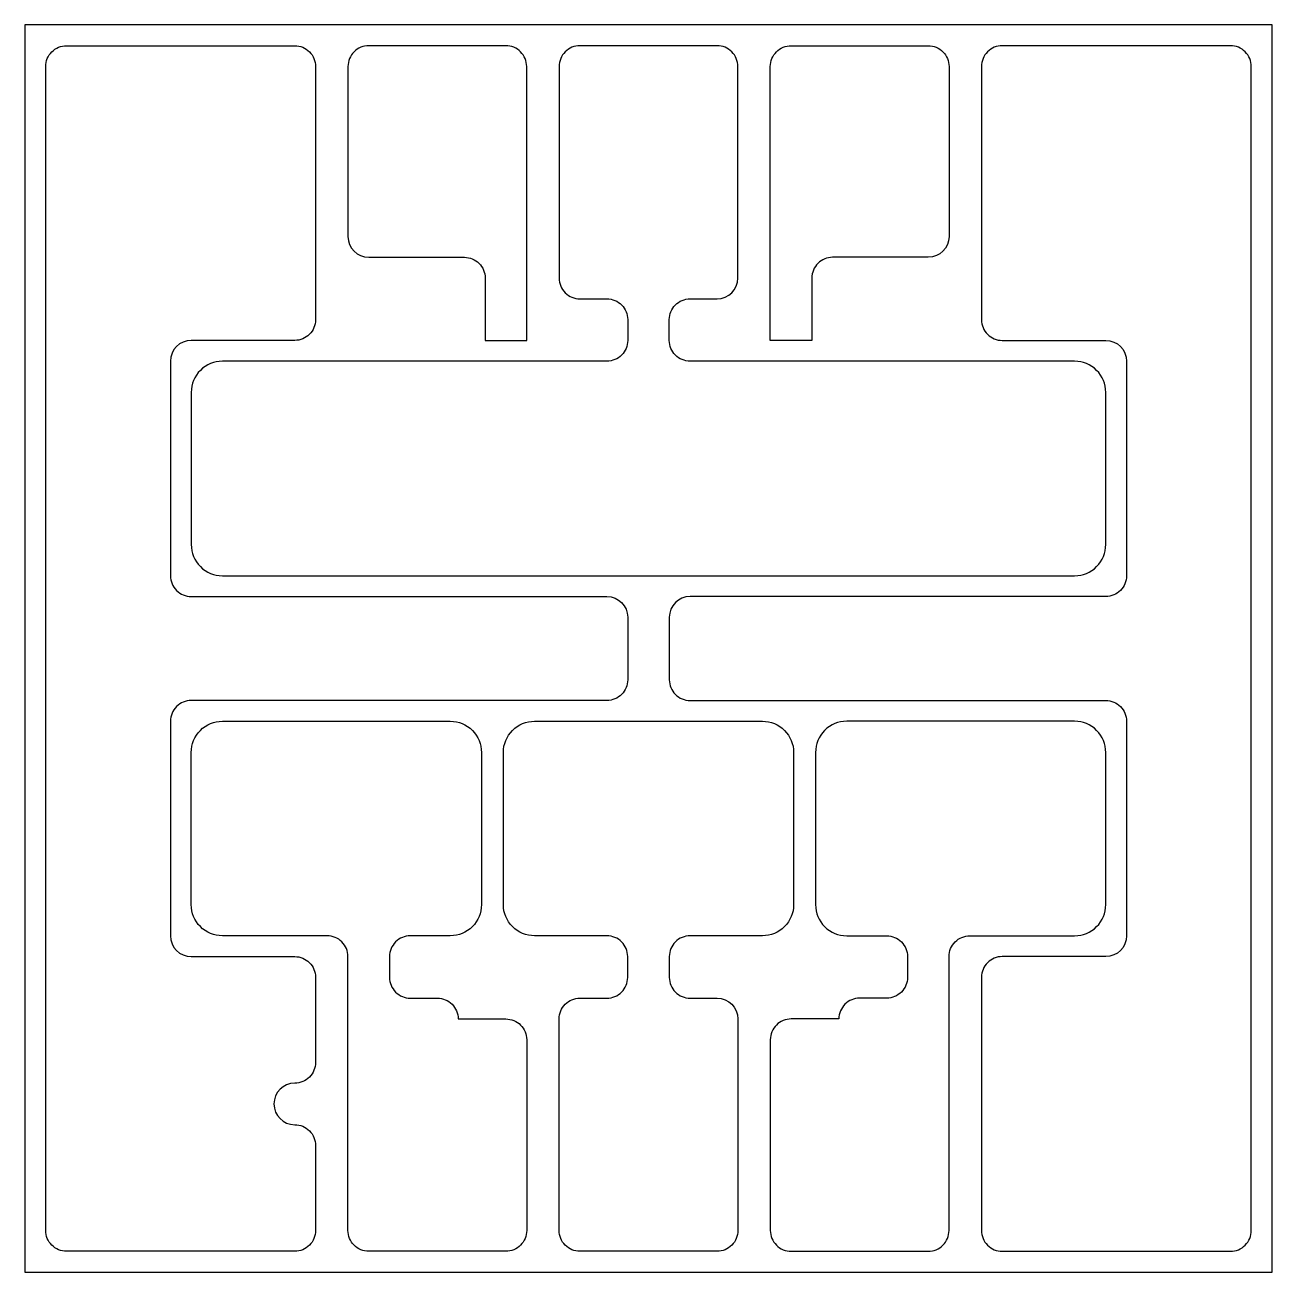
# Model space of a CAD drawing. Header units: inches. Extents: x 0 to 30, y 0 to 30.
import ezdxf

# ---------------------------------------------------------------- set-up
doc = ezdxf.new("R2010")
doc.units = ezdxf.units.IN
doc.header["$MEASUREMENT"] = 0
for name, color, linetype in [('glassOutline', 7, 'Continuous'), ('pixel-electrode-large-upper', 4, 'Continuous'), ('pixel-electrodes-small-lower', 4, 'Continuous'), ('TC-metal', 4, 'Continuous')]:
    doc.layers.add(name, color=color, linetype=linetype)

msp = doc.modelspace()

# ---------------------------------------------------------------- linework, layer by layer
at = {"layer": 'glassOutline'}
msp.add_lwpolyline([(0, 0), (30, 0), (30, 30), (0, 30)], close=True, dxfattribs=at)
at = {"layer": 'pixel-electrode-large-upper'}
for points in [[(15.5, 22.411), (15.5, 22.911, -0.414214), (16, 23.411), (16.65, 23.411, 0.414213), (17.15, 23.911), (17.15, 29, 0.414214), (16.65, 29.5), (13.35, 29.5, 0.414214), (12.85, 29), (12.85, 23.911, 0.414214), (13.35, 23.411), (14, 23.411, -0.414214), (14.5, 22.911), (14.5, 22.411, -0.414214), (14, 21.911), (4.75, 21.911, 0.414214), (4, 21.161), (4, 17.5, 0.414214), (4.75, 16.75), (25.25, 16.75, 0.414214), (26, 17.5), (26, 21.161, 0.414214), (25.25, 21.911), (16, 21.911, -0.414214)], [(10.57, 24.411, -0.414214), (11.07, 23.911), (11.07, 22.411), (12.07, 22.411), (12.07, 29, 0.414214), (11.57, 29.5), (8.27, 29.5, 0.414214), (7.77, 29), (7.77, 24.911, 0.414213), (8.27, 24.411)], [(19.43, 24.411, 0.414214), (18.93, 23.911), (18.93, 22.411), (17.93, 22.411), (17.93, 29, -0.414214), (18.43, 29.5), (21.73, 29.5, -0.414214), (22.23, 29), (22.23, 24.911, -0.414213), (21.73, 24.411)]]:
    msp.add_lwpolyline(points, format="xyb", close=True, dxfattribs=at)
at = {"layer": 'pixel-electrodes-small-lower'}
for points in [[(9.92, 6.589, -0.414214), (10.42, 6.089), (11.57, 6.089, -0.414214), (12.07, 5.589), (12.07, 1, -0.414214), (11.57, 0.5), (8.27, 0.5, -0.414214), (7.77, 1), (7.77, 7.589, 0.414214), (7.27, 8.089), (4.75, 8.089, -0.414214), (4, 8.839), (4, 12.5, -0.414214), (4.75, 13.25), (10.232, 13.25, -0.414214), (10.982, 12.5), (10.982, 8.839, -0.414214), (10.232, 8.089), (9.27, 8.089, 0.414214), (8.77, 7.589), (8.77, 7.089, 0.414214), (9.27, 6.589)], [(15.5, 7.589), (15.5, 7.089, 0.414214), (16, 6.589), (16.65, 6.589, -0.414213), (17.15, 6.089), (17.15, 1, -0.414214), (16.65, 0.5), (13.35, 0.5, -0.414214), (12.85, 1), (12.85, 6.089, -0.414214), (13.35, 6.589), (14, 6.589, 0.414214), (14.5, 7.089), (14.5, 7.589, 0.414214), (14, 8.089), (12.259, 8.089, -0.414214), (11.509, 8.839), (11.509, 12.5, -0.414214), (12.259, 13.25), (17.741, 13.25, -0.414214), (18.491, 12.5), (18.491, 8.839, -0.414214), (17.741, 8.089), (16, 8.089, 0.414214)], [(20.08, 6.589, 0.414214), (19.58, 6.089), (18.43, 6.089, 0.414214), (17.93, 5.589), (17.93, 1, 0.414214), (18.43, 0.5), (21.73, 0.5, 0.414214), (22.23, 1), (22.23, 7.589, -0.414214), (22.73, 8.089), (25.25, 8.089, 0.414214), (26, 8.839), (26, 12.5, 0.414214), (25.25, 13.25), (19.768, 13.25, 0.414214), (19.018, 12.5), (19.018, 8.839, 0.414214), (19.768, 8.089), (20.73, 8.089, -0.414214), (21.23, 7.589), (21.23, 7.089, -0.414214), (20.73, 6.589)]]:
    msp.add_lwpolyline(points, format="xyb", close=True, dxfattribs=at)
at = {"layer": 'TC-metal'}
for points in [[(6.49, 3.544), (6.49, 3.544, -0.414214), (6.99, 3.044), (6.99, 1, -0.414214), (6.49, 0.5), (1, 0.5, -0.414214), (0.5, 1), (0.5, 29, -0.414214), (1, 29.5), (6.49, 29.5, -0.414214), (6.99, 29), (6.99, 22.911, -0.414214), (6.49, 22.411), (4, 22.411, 0.414212), (3.5, 21.911), (3.5, 16.75, 0.414215), (4, 16.25), (14, 16.25, -0.414213), (14.5, 15.75), (14.5, 14.25, -0.414214), (14, 13.75), (4, 13.75, 0.414215), (3.5, 13.25), (3.5, 8.089, 0.414212), (4, 7.589), (6.49, 7.589, -0.414214), (6.99, 7.089), (6.99, 5.044, -0.414214), (6.49, 4.544), (6.49, 4.544, 1)], [(29, 29.5), (23.51, 29.5, 0.414214), (23.01, 29), (23.01, 22.911, 0.414214), (23.51, 22.411), (26, 22.411, -0.414212), (26.5, 21.911), (26.5, 16.75, -0.414215), (26, 16.25), (16, 16.25, 0.414213), (15.5, 15.75), (15.5, 14.25, 0.414214), (16, 13.75), (26, 13.75, -0.414215), (26.5, 13.25), (26.5, 8.089, -0.414212), (26, 7.589), (23.51, 7.589, 0.414214), (23.01, 7.089), (23.01, 1, 0.414214), (23.51, 0.5), (29, 0.5, 0.414214), (29.5, 1), (29.5, 29, 0.414214)]]:
    msp.add_lwpolyline(points, format="xyb", close=True, dxfattribs=at)

doc.saveas('drawing.dxf')
